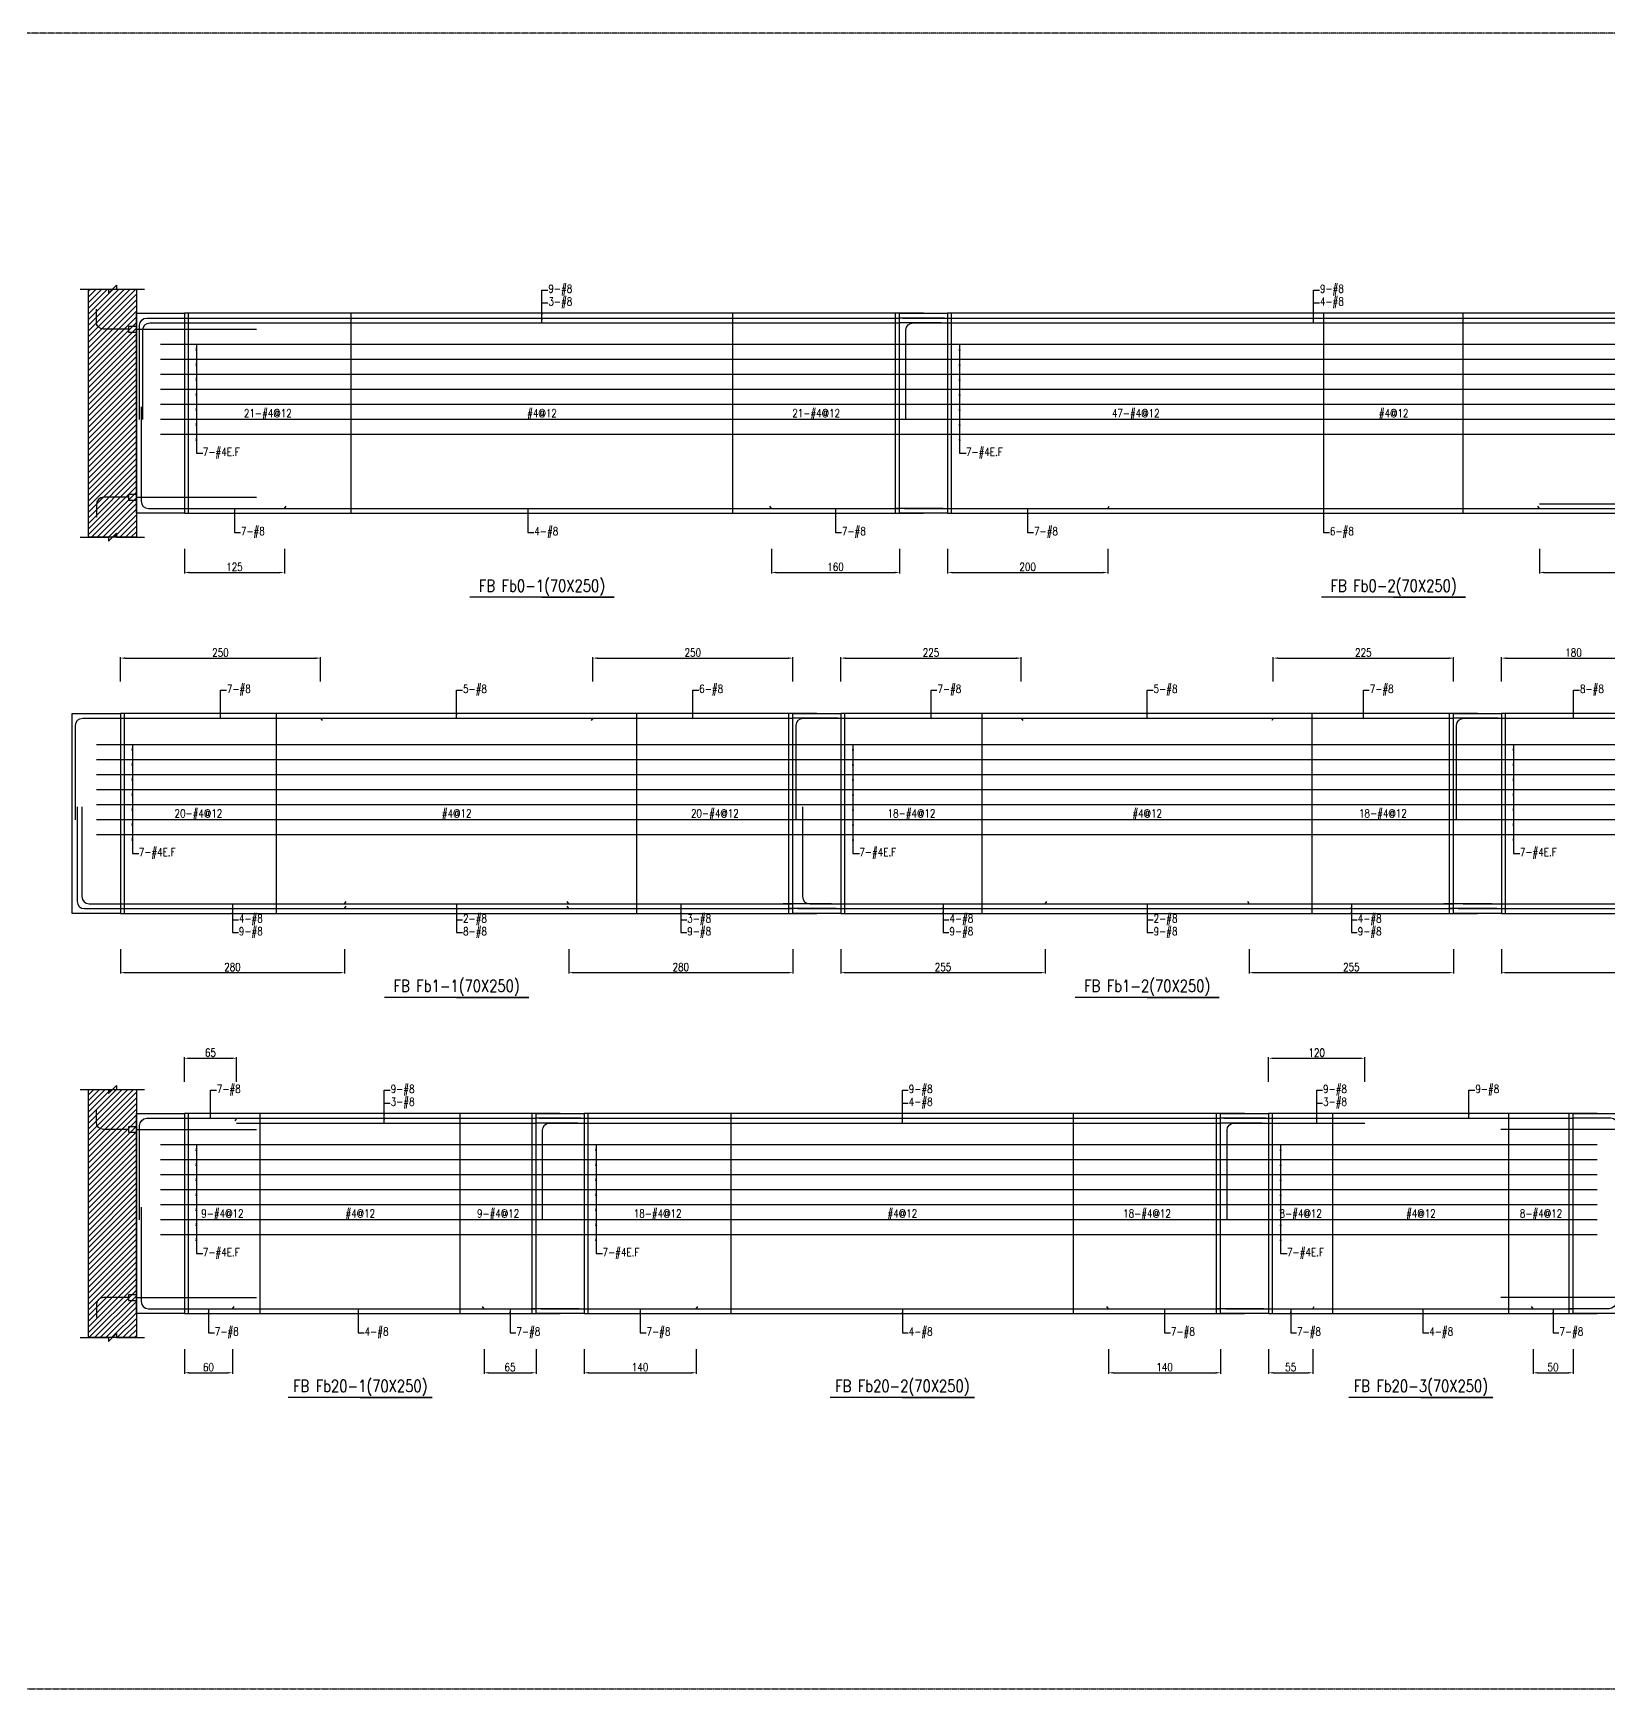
# Model space of a CAD drawing. Header units: millimetres. Extents: x 0 to 84580, y -12276 to 4373.
# Drawn here: x 9738 to 11706, y 0 to 2069 of the extents above; entities that cross this region are included whole.
import ezdxf
from ezdxf.enums import TextEntityAlignment as Align

# ---------------------------------------------------------------- set-up
doc = ezdxf.new("R2010")
doc.units = ezdxf.units.MM
doc.header["$MEASUREMENT"] = 0
doc.linetypes.add('CENTER', pattern=[2, 1.25, -0.25, 0.25, -0.25])
for name, color, linetype in [('S-DIM', 2, 'Continuous'), ('S-GRID', 1, 'CENTER'), ('S-LEADER', 2, 'Continuous'), ('S-RC', 130, 'Continuous'), ('S-REINF', 6, 'Continuous'), ('S-TEXT', 2, 'Continuous'), ('連續壁', 2, 'Continuous')]:
    doc.layers.add(name, color=color, linetype=linetype)
doc.styles.add('CS4', font='romans.shx', dxfattribs={"width": 0.8, "bigfont": 'lsp.shx'})
doc.styles.get("Standard").update_dxf_attribs({"font": 'arial.ttf'})
doc.dimstyles.new('ISO-25', dxfattribs={"dimtxt": 2.5, "dimasz": 2.5, "dimexe": 1.25, "dimexo": 0.625, "dimtad": 1, "dimtxsty": 'Standard', "dimcen": 2.5, "dimadec": 0, "dimazin": 0, "dimtfac": 1, "dimtmove": 0, "dimatfit": 3, "dimfxl": 0, "dimarcsym": 0})
pattern_1 = [(45, (9687, 0), (-3.535534, 3.535534), [])]

# ---------------------------------------------------------------- blocks, each defined once
blk = doc.blocks.new('*D1937')
at = {"layer": 'DEFPOINTS', "color": 0, "transparency": 16777216}
for p in [(9927, 1425), (10052, 1425), (10052, 1395)]:
    blk.add_point(p, dxfattribs=at)
at = {"layer": 'S-DIM', "color": 0, "lineweight": -2, "transparency": 16777216}
for p, q in [((9927, 1424.375), (9927, 1393.75)), ((10052, 1424.375), (10052, 1393.75)), ((9933, 1395), (10046, 1395))]:
    blk.add_line(p, q, dxfattribs=at)
at = {"layer": 'S-DIM', "color": 0, "transparency": 16777216}
for points in [[(9933, 1396), (9933, 1394), (9927, 1395)], [(10046, 1396), (10046, 1394), (10052, 1395)]]:
    blk.add_solid(points, dxfattribs=at)
at = {"layer": 'S-DIM', "color": 0, "transparency": 16777216, "insert": (9989.5, 1402), "char_height": 10, "attachment_point": 5, "style": 'CS4'}
blk.add_mtext('125', dxfattribs=at)
blk = doc.blocks.new('*D1938')
at = {"layer": 'DEFPOINTS', "color": 0, "transparency": 16777216}
for p in [(10660.2, 1425), (10820.2, 1425), (10820.2, 1395)]:
    blk.add_point(p, dxfattribs=at)
at = {"layer": 'S-DIM', "color": 0, "lineweight": -2, "transparency": 16777216}
for p, q in [((10660.2, 1424.375), (10660.2, 1393.75)), ((10820.2, 1424.375), (10820.2, 1393.75)), ((10666.2, 1395), (10814.2, 1395))]:
    blk.add_line(p, q, dxfattribs=at)
at = {"layer": 'S-DIM', "color": 0, "transparency": 16777216}
for points in [[(10666.2, 1396), (10666.2, 1394), (10660.2, 1395)], [(10814.2, 1396), (10814.2, 1394), (10820.2, 1395)]]:
    blk.add_solid(points, dxfattribs=at)
at = {"layer": 'S-DIM', "color": 0, "transparency": 16777216, "insert": (10740.2, 1402), "char_height": 10, "attachment_point": 5, "style": 'CS4'}
blk.add_mtext('160', dxfattribs=at)
blk = doc.blocks.new('*D1940')
at = {"layer": 'DEFPOINTS', "color": 0, "transparency": 16777216}
for p in [(10880.2, 1425), (11080.2, 1425), (11080.2, 1395)]:
    blk.add_point(p, dxfattribs=at)
at = {"layer": 'S-DIM', "color": 0, "lineweight": -2, "transparency": 16777216}
for p, q in [((10880.2, 1424.375), (10880.2, 1393.75)), ((11080.2, 1424.375), (11080.2, 1393.75)), ((10886.2, 1395), (11074.2, 1395))]:
    blk.add_line(p, q, dxfattribs=at)
at = {"layer": 'S-DIM', "color": 0, "transparency": 16777216}
for points in [[(10886.2, 1396), (10886.2, 1394), (10880.2, 1395)], [(11074.2, 1396), (11074.2, 1394), (11080.2, 1395)]]:
    blk.add_solid(points, dxfattribs=at)
at = {"layer": 'S-DIM', "color": 0, "transparency": 16777216, "insert": (10980.2, 1402), "char_height": 10, "attachment_point": 5, "style": 'CS4'}
blk.add_mtext('200', dxfattribs=at)
blk = doc.blocks.new('*D1941')
at = {"layer": 'DEFPOINTS', "color": 0, "transparency": 16777216}
for p in [(11619.3, 1425), (11994.3, 1425), (11994.3, 1395)]:
    blk.add_point(p, dxfattribs=at)
at = {"layer": 'S-DIM', "color": 0, "lineweight": -2, "transparency": 16777216}
for p, q in [((11619.3, 1424.375), (11619.3, 1393.75)), ((11994.3, 1424.375), (11994.3, 1393.75)), ((11625.3, 1395), (11988.3, 1395))]:
    blk.add_line(p, q, dxfattribs=at)
at = {"layer": 'S-DIM', "color": 0, "transparency": 16777216}
for points in [[(11625.3, 1396), (11625.3, 1394), (11619.3, 1395)], [(11988.3, 1396), (11988.3, 1394), (11994.3, 1395)]]:
    blk.add_solid(points, dxfattribs=at)
at = {"layer": 'S-DIM', "color": 0, "transparency": 16777216, "insert": (11806.8, 1402), "char_height": 10, "attachment_point": 5, "style": 'CS4'}
blk.add_mtext('375', dxfattribs=at)
blk = doc.blocks.new('*D1942')
at = {"layer": 'DEFPOINTS', "color": 0, "transparency": 16777216}
for p in [(10097, 1288), (9847, 1258), (10097, 1258)]:
    blk.add_point(p, dxfattribs=at)
at = {"layer": 'S-DIM', "color": 0, "lineweight": -2, "transparency": 16777216}
for p, q in [((9847, 1258.625), (9847, 1289.25)), ((9853, 1288), (10091, 1288)), ((10097, 1258.625), (10097, 1289.25))]:
    blk.add_line(p, q, dxfattribs=at)
at = {"layer": 'S-DIM', "color": 0, "transparency": 16777216}
for points in [[(9853, 1289), (9853, 1287), (9847, 1288)], [(10091, 1289), (10091, 1287), (10097, 1288)]]:
    blk.add_solid(points, dxfattribs=at)
at = {"layer": 'S-DIM', "color": 0, "transparency": 16777216, "insert": (9972, 1295), "char_height": 10, "attachment_point": 5, "style": 'CS4'}
blk.add_mtext('250', dxfattribs=at)
blk = doc.blocks.new('*D1943')
at = {"layer": 'DEFPOINTS', "color": 0, "transparency": 16777216}
for p in [(10687, 1288), (10437, 1258), (10687, 1258)]:
    blk.add_point(p, dxfattribs=at)
at = {"layer": 'S-DIM', "color": 0, "lineweight": -2, "transparency": 16777216}
for p, q in [((10437, 1258.625), (10437, 1289.25)), ((10443, 1288), (10681, 1288)), ((10687, 1258.625), (10687, 1289.25))]:
    blk.add_line(p, q, dxfattribs=at)
at = {"layer": 'S-DIM', "color": 0, "transparency": 16777216}
for points in [[(10443, 1289), (10443, 1287), (10437, 1288)], [(10681, 1289), (10681, 1287), (10687, 1288)]]:
    blk.add_solid(points, dxfattribs=at)
at = {"layer": 'S-DIM', "color": 0, "transparency": 16777216, "insert": (10562, 1295), "char_height": 10, "attachment_point": 5, "style": 'CS4'}
blk.add_mtext('250', dxfattribs=at)
blk = doc.blocks.new('*D1944')
at = {"layer": 'DEFPOINTS', "color": 0, "transparency": 16777216}
for p in [(9847, 925), (10127, 925), (10127, 895)]:
    blk.add_point(p, dxfattribs=at)
at = {"layer": 'S-DIM', "color": 0, "lineweight": -2, "transparency": 16777216}
for p, q in [((9847, 924.375), (9847, 893.75)), ((10127, 924.375), (10127, 893.75)), ((9853, 895), (10121, 895))]:
    blk.add_line(p, q, dxfattribs=at)
at = {"layer": 'S-DIM', "color": 0, "transparency": 16777216}
for points in [[(9853, 896), (9853, 894), (9847, 895)], [(10121, 896), (10121, 894), (10127, 895)]]:
    blk.add_solid(points, dxfattribs=at)
at = {"layer": 'S-DIM', "color": 0, "transparency": 16777216, "insert": (9987, 902), "char_height": 10, "attachment_point": 5, "style": 'CS4'}
blk.add_mtext('280', dxfattribs=at)
blk = doc.blocks.new('*D1945')
at = {"layer": 'DEFPOINTS', "color": 0, "transparency": 16777216}
for p in [(10407, 925), (10687, 925), (10687, 895)]:
    blk.add_point(p, dxfattribs=at)
at = {"layer": 'S-DIM', "color": 0, "lineweight": -2, "transparency": 16777216}
for p, q in [((10407, 924.375), (10407, 893.75)), ((10687, 924.375), (10687, 893.75)), ((10413, 895), (10681, 895))]:
    blk.add_line(p, q, dxfattribs=at)
at = {"layer": 'S-DIM', "color": 0, "transparency": 16777216}
for points in [[(10413, 896), (10413, 894), (10407, 895)], [(10681, 896), (10681, 894), (10687, 895)]]:
    blk.add_solid(points, dxfattribs=at)
at = {"layer": 'S-DIM', "color": 0, "transparency": 16777216, "insert": (10547, 902), "char_height": 10, "attachment_point": 5, "style": 'CS4'}
blk.add_mtext('280', dxfattribs=at)
blk = doc.blocks.new('*D1946')
at = {"layer": 'DEFPOINTS', "color": 0, "transparency": 16777216}
for p in [(10972, 1288), (10747, 1258), (10972, 1258)]:
    blk.add_point(p, dxfattribs=at)
at = {"layer": 'S-DIM', "color": 0, "lineweight": -2, "transparency": 16777216}
for p, q in [((10747, 1258.625), (10747, 1289.25)), ((10753, 1288), (10966, 1288)), ((10972, 1258.625), (10972, 1289.25))]:
    blk.add_line(p, q, dxfattribs=at)
at = {"layer": 'S-DIM', "color": 0, "transparency": 16777216}
for points in [[(10753, 1289), (10753, 1287), (10747, 1288)], [(10966, 1289), (10966, 1287), (10972, 1288)]]:
    blk.add_solid(points, dxfattribs=at)
at = {"layer": 'S-DIM', "color": 0, "transparency": 16777216, "insert": (10859.5, 1295), "char_height": 10, "attachment_point": 5, "style": 'CS4'}
blk.add_mtext('225', dxfattribs=at)
blk = doc.blocks.new('*D1947')
at = {"layer": 'DEFPOINTS', "color": 0, "transparency": 16777216}
for p in [(11512, 1288), (11287, 1258), (11512, 1258)]:
    blk.add_point(p, dxfattribs=at)
at = {"layer": 'S-DIM', "color": 0, "lineweight": -2, "transparency": 16777216}
for p, q in [((11287, 1258.625), (11287, 1289.25)), ((11293, 1288), (11506, 1288)), ((11512, 1258.625), (11512, 1289.25))]:
    blk.add_line(p, q, dxfattribs=at)
at = {"layer": 'S-DIM', "color": 0, "transparency": 16777216}
for points in [[(11293, 1289), (11293, 1287), (11287, 1288)], [(11506, 1289), (11506, 1287), (11512, 1288)]]:
    blk.add_solid(points, dxfattribs=at)
at = {"layer": 'S-DIM', "color": 0, "transparency": 16777216, "insert": (11399.5, 1295), "char_height": 10, "attachment_point": 5, "style": 'CS4'}
blk.add_mtext('225', dxfattribs=at)
blk = doc.blocks.new('*D1948')
at = {"layer": 'DEFPOINTS', "color": 0, "transparency": 16777216}
for p in [(10747, 925), (11002, 925), (11002, 895)]:
    blk.add_point(p, dxfattribs=at)
at = {"layer": 'S-DIM', "color": 0, "lineweight": -2, "transparency": 16777216}
for p, q in [((10747, 924.375), (10747, 893.75)), ((11002, 924.375), (11002, 893.75)), ((10753, 895), (10996, 895))]:
    blk.add_line(p, q, dxfattribs=at)
at = {"layer": 'S-DIM', "color": 0, "transparency": 16777216}
for points in [[(10753, 896), (10753, 894), (10747, 895)], [(10996, 896), (10996, 894), (11002, 895)]]:
    blk.add_solid(points, dxfattribs=at)
at = {"layer": 'S-DIM', "color": 0, "transparency": 16777216, "insert": (10874.5, 902), "char_height": 10, "attachment_point": 5, "style": 'CS4'}
blk.add_mtext('255', dxfattribs=at)
blk = doc.blocks.new('*D1949')
at = {"layer": 'DEFPOINTS', "color": 0, "transparency": 16777216}
for p in [(11257, 925), (11512, 925), (11512, 895)]:
    blk.add_point(p, dxfattribs=at)
at = {"layer": 'S-DIM', "color": 0, "lineweight": -2, "transparency": 16777216}
for p, q in [((11257, 924.375), (11257, 893.75)), ((11512, 924.375), (11512, 893.75)), ((11263, 895), (11506, 895))]:
    blk.add_line(p, q, dxfattribs=at)
at = {"layer": 'S-DIM', "color": 0, "transparency": 16777216}
for points in [[(11263, 896), (11263, 894), (11257, 895)], [(11506, 896), (11506, 894), (11512, 895)]]:
    blk.add_solid(points, dxfattribs=at)
at = {"layer": 'S-DIM', "color": 0, "transparency": 16777216, "insert": (11384.5, 902), "char_height": 10, "attachment_point": 5, "style": 'CS4'}
blk.add_mtext('255', dxfattribs=at)
blk = doc.blocks.new('*D1950')
at = {"layer": 'DEFPOINTS', "color": 0, "transparency": 16777216}
for p in [(11752, 1288), (11572, 1258), (11752, 1258)]:
    blk.add_point(p, dxfattribs=at)
at = {"layer": 'S-DIM', "color": 0, "lineweight": -2, "transparency": 16777216}
for p, q in [((11572, 1258.625), (11572, 1289.25)), ((11578, 1288), (11746, 1288)), ((11752, 1258.625), (11752, 1289.25))]:
    blk.add_line(p, q, dxfattribs=at)
at = {"layer": 'S-DIM', "color": 0, "transparency": 16777216}
for points in [[(11578, 1289), (11578, 1287), (11572, 1288)], [(11746, 1289), (11746, 1287), (11752, 1288)]]:
    blk.add_solid(points, dxfattribs=at)
at = {"layer": 'S-DIM', "color": 0, "transparency": 16777216, "insert": (11662, 1295), "char_height": 10, "attachment_point": 5, "style": 'CS4'}
blk.add_mtext('180', dxfattribs=at)
blk = doc.blocks.new('*D1952')
at = {"layer": 'DEFPOINTS', "color": 0, "transparency": 16777216}
for p in [(11572, 925), (11902, 925), (11902, 895)]:
    blk.add_point(p, dxfattribs=at)
at = {"layer": 'S-DIM', "color": 0, "lineweight": -2, "transparency": 16777216}
for p, q in [((11572, 924.375), (11572, 893.75)), ((11902, 924.375), (11902, 893.75)), ((11578, 895), (11896, 895))]:
    blk.add_line(p, q, dxfattribs=at)
at = {"layer": 'S-DIM', "color": 0, "transparency": 16777216}
for points in [[(11578, 896), (11578, 894), (11572, 895)], [(11896, 896), (11896, 894), (11902, 895)]]:
    blk.add_solid(points, dxfattribs=at)
at = {"layer": 'S-DIM', "color": 0, "transparency": 16777216, "insert": (11737, 902), "char_height": 10, "attachment_point": 5, "style": 'CS4'}
blk.add_mtext('330', dxfattribs=at)
blk = doc.blocks.new('*D1954')
at = {"layer": 'DEFPOINTS', "color": 0, "transparency": 16777216}
for p in [(9992, 788), (9927, 758), (9992, 758)]:
    blk.add_point(p, dxfattribs=at)
at = {"layer": 'S-DIM', "color": 0, "lineweight": -2, "transparency": 16777216}
for p, q in [((9927, 758.625), (9927, 789.25)), ((9933, 788), (9986, 788)), ((9992, 758.625), (9992, 789.25))]:
    blk.add_line(p, q, dxfattribs=at)
at = {"layer": 'S-DIM', "color": 0, "transparency": 16777216}
for points in [[(9933, 789), (9933, 787), (9927, 788)], [(9986, 789), (9986, 787), (9992, 788)]]:
    blk.add_solid(points, dxfattribs=at)
at = {"layer": 'S-DIM', "color": 0, "transparency": 16777216, "insert": (9959.5, 795), "char_height": 10, "attachment_point": 5, "style": 'CS4'}
blk.add_mtext('65', dxfattribs=at)
blk = doc.blocks.new('*D1955')
at = {"layer": 'DEFPOINTS', "color": 0, "transparency": 16777216}
for p in [(9927, 425), (9987, 425), (9987, 395)]:
    blk.add_point(p, dxfattribs=at)
at = {"layer": 'S-DIM', "color": 0, "lineweight": -2, "transparency": 16777216}
for p, q in [((9927, 424.375), (9927, 393.75)), ((9987, 424.375), (9987, 393.75)), ((9933, 395), (9981, 395))]:
    blk.add_line(p, q, dxfattribs=at)
at = {"layer": 'S-DIM', "color": 0, "transparency": 16777216}
for points in [[(9933, 396), (9933, 394), (9927, 395)], [(9981, 396), (9981, 394), (9987, 395)]]:
    blk.add_solid(points, dxfattribs=at)
at = {"layer": 'S-DIM', "color": 0, "transparency": 16777216, "insert": (9957, 402), "char_height": 10, "attachment_point": 5, "style": 'CS4'}
blk.add_mtext('60', dxfattribs=at)
blk = doc.blocks.new('*D1956')
at = {"layer": 'DEFPOINTS', "color": 0, "transparency": 16777216}
for p in [(10301.2, 425), (10366.2, 425), (10366.2, 395)]:
    blk.add_point(p, dxfattribs=at)
at = {"layer": 'S-DIM', "color": 0, "lineweight": -2, "transparency": 16777216}
for p, q in [((10301.2, 424.375), (10301.2, 393.75)), ((10366.2, 424.375), (10366.2, 393.75)), ((10307.2, 395), (10360.2, 395))]:
    blk.add_line(p, q, dxfattribs=at)
at = {"layer": 'S-DIM', "color": 0, "transparency": 16777216}
for points in [[(10307.2, 396), (10307.2, 394), (10301.2, 395)], [(10360.2, 396), (10360.2, 394), (10366.2, 395)]]:
    blk.add_solid(points, dxfattribs=at)
at = {"layer": 'S-DIM', "color": 0, "transparency": 16777216, "insert": (10333.7, 402), "char_height": 10, "attachment_point": 5, "style": 'CS4'}
blk.add_mtext('65', dxfattribs=at)
blk = doc.blocks.new('*D1912')
at = {"layer": 'DEFPOINTS', "color": 0, "transparency": 16777216}
for p in [(10426.2, 425), (10566.2, 425), (10566.2, 395)]:
    blk.add_point(p, dxfattribs=at)
at = {"layer": 'S-DIM', "color": 0, "lineweight": -2, "transparency": 16777216}
for p, q in [((10426.2, 424.375), (10426.2, 393.75)), ((10566.2, 424.375), (10566.2, 393.75)), ((10432.2, 395), (10560.2, 395))]:
    blk.add_line(p, q, dxfattribs=at)
at = {"layer": 'S-DIM', "color": 0, "transparency": 16777216}
for points in [[(10432.2, 396), (10432.2, 394), (10426.2, 395)], [(10560.2, 396), (10560.2, 394), (10566.2, 395)]]:
    blk.add_solid(points, dxfattribs=at)
at = {"layer": 'S-DIM', "color": 0, "transparency": 16777216, "insert": (10496.2, 402), "char_height": 10, "attachment_point": 5, "style": 'CS4'}
blk.add_mtext('140', dxfattribs=at)
blk = doc.blocks.new('*D1913')
at = {"layer": 'DEFPOINTS', "color": 0, "transparency": 16777216}
for p in [(11081.2, 425), (11221.2, 425), (11221.2, 395)]:
    blk.add_point(p, dxfattribs=at)
at = {"layer": 'S-DIM', "color": 0, "lineweight": -2, "transparency": 16777216}
for p, q in [((11081.2, 424.375), (11081.2, 393.75)), ((11221.2, 424.375), (11221.2, 393.75)), ((11087.2, 395), (11215.2, 395))]:
    blk.add_line(p, q, dxfattribs=at)
at = {"layer": 'S-DIM', "color": 0, "transparency": 16777216}
for points in [[(11087.2, 396), (11087.2, 394), (11081.2, 395)], [(11215.2, 396), (11215.2, 394), (11221.2, 395)]]:
    blk.add_solid(points, dxfattribs=at)
at = {"layer": 'S-DIM', "color": 0, "transparency": 16777216, "insert": (11151.2, 402), "char_height": 10, "attachment_point": 5, "style": 'CS4'}
blk.add_mtext('140', dxfattribs=at)
blk = doc.blocks.new('*D1914')
at = {"layer": 'DEFPOINTS', "color": 0, "transparency": 16777216}
for p in [(11401.2, 788), (11281.2, 758), (11401.2, 758)]:
    blk.add_point(p, dxfattribs=at)
at = {"layer": 'S-DIM', "color": 0, "lineweight": -2, "transparency": 16777216}
for p, q in [((11281.2, 758.625), (11281.2, 789.25)), ((11287.2, 788), (11395.2, 788)), ((11401.2, 758.625), (11401.2, 789.25))]:
    blk.add_line(p, q, dxfattribs=at)
at = {"layer": 'S-DIM', "color": 0, "transparency": 16777216}
for points in [[(11287.2, 789), (11287.2, 787), (11281.2, 788)], [(11395.2, 789), (11395.2, 787), (11401.2, 788)]]:
    blk.add_solid(points, dxfattribs=at)
at = {"layer": 'S-DIM', "color": 0, "transparency": 16777216, "insert": (11341.2, 795), "char_height": 10, "attachment_point": 5, "style": 'CS4'}
blk.add_mtext('120', dxfattribs=at)
blk = doc.blocks.new('*D1915')
at = {"layer": 'DEFPOINTS', "color": 0, "transparency": 16777216}
for p in [(11281.2, 425), (11336.2, 425), (11336.2, 395)]:
    blk.add_point(p, dxfattribs=at)
at = {"layer": 'S-DIM', "color": 0, "lineweight": -2, "transparency": 16777216}
for p, q in [((11281.2, 424.375), (11281.2, 393.75)), ((11336.2, 424.375), (11336.2, 393.75)), ((11287.2, 395), (11330.2, 395))]:
    blk.add_line(p, q, dxfattribs=at)
at = {"layer": 'S-DIM', "color": 0, "transparency": 16777216}
for points in [[(11287.2, 396), (11287.2, 394), (11281.2, 395)], [(11330.2, 396), (11330.2, 394), (11336.2, 395)]]:
    blk.add_solid(points, dxfattribs=at)
at = {"layer": 'S-DIM', "color": 0, "transparency": 16777216, "insert": (11308.7, 402), "char_height": 10, "attachment_point": 5, "style": 'CS4'}
blk.add_mtext('55', dxfattribs=at)
blk = doc.blocks.new('*D1916')
at = {"layer": 'DEFPOINTS', "color": 0, "transparency": 16777216}
for p in [(11611.4, 425), (11661.4, 425), (11661.4, 395)]:
    blk.add_point(p, dxfattribs=at)
at = {"layer": 'S-DIM', "color": 0, "lineweight": -2, "transparency": 16777216}
for p, q in [((11611.4, 424.375), (11611.4, 393.75)), ((11661.4, 424.375), (11661.4, 393.75)), ((11617.4, 395), (11655.4, 395))]:
    blk.add_line(p, q, dxfattribs=at)
at = {"layer": 'S-DIM', "color": 0, "transparency": 16777216}
for points in [[(11617.4, 396), (11617.4, 394), (11611.4, 395)], [(11655.4, 396), (11655.4, 394), (11661.4, 395)]]:
    blk.add_solid(points, dxfattribs=at)
at = {"layer": 'S-DIM', "color": 0, "transparency": 16777216, "insert": (11636.4, 402), "char_height": 10, "attachment_point": 5, "style": 'CS4'}
blk.add_mtext('50', dxfattribs=at)

msp = doc.modelspace()

# ---------------------------------------------------------------- hatches: boundary and pattern name
at = {"layer": '連續壁'}
h = msp.add_hatch(dxfattribs=at)
h.set_pattern_fill('ANSI31', color=256, scale=40, style=0)
h.set_pattern_definition(pattern_1)
h.paths.add_polyline_path([(9867, 1439), (9807, 1439), (9807, 1749), (9867, 1749)], flags=16)
h = msp.add_hatch(dxfattribs=at)
h.set_pattern_fill('ANSI31', color=256, scale=40, style=0)
h.set_pattern_definition(pattern_1)
h.paths.add_polyline_path([(9867, 439), (9807, 439), (9807, 749), (9867, 749)], flags=16)

# ---------------------------------------------------------------- linework, layer by layer
at = {"layer": 'S-GRID'}
msp.add_lwpolyline([(9687, 0), (12916, 0), (12916, 2069), (9687, 2069), (9687, 0)], dxfattribs=at)
at = {"layer": 'S-RC'}
for points in [[(9797, 1749), (9832, 1748.993), (9831.999, 1743.993), (9842.001, 1753.991), (9842, 1748.991), (9877, 1748.984)], [(9867, 1439), (9807, 1439), (9807, 1749), (9867, 1749), (9867, 1439)], [(9927, 1469), (9867, 1469), (9867, 1719), (9927, 1719), (9927, 1469)], [(10850.2, 1719), (9927, 1719)], [(10880.2, 1469), (10820.2, 1469), (10820.2, 1719), (10880.2, 1719), (10880.2, 1469)], [(10880.2, 1469), (10820.2, 1469), (10820.2, 1719), (10880.2, 1719), (10880.2, 1469)], [(12024.3, 1719), (10880.2, 1719)], [(9867, 1702.5), (9857, 1702.5), (9857, 1695.5), (9867, 1695.5), (9867, 1702.5)], [(9867, 1699), (10017, 1699)], [(9867, 1492.5), (9857, 1492.5), (9857, 1485.5), (9867, 1485.5), (9867, 1492.5)], [(9867, 1489), (10017, 1489)], [(9927, 1469), (10850.2, 1469)], [(10880.2, 1469), (12024.3, 1469)], [(9797, 1439), (9832, 1438.993), (9831.999, 1433.993), (9842.001, 1443.991), (9842, 1438.991), (9877, 1438.984)], [(10373.6, 1364), (10463.6, 1364), (10283.6, 1364)], [(11437.25, 1364), (11527.25, 1364), (11347.25, 1364)], [(9847, 969), (9787, 969), (9787, 1219), (9847, 1219), (9847, 969)], [(10717, 1219), (9847, 1219)], [(10747, 969), (10687, 969), (10687, 1219), (10747, 1219), (10747, 969)], [(10747, 969), (10687, 969), (10687, 1219), (10747, 1219), (10747, 969)], [(11542, 1219), (10747, 1219)], [(11572, 969), (11512, 969), (11512, 1219), (11572, 1219), (11572, 969)], [(11572, 969), (11512, 969), (11512, 1219), (11572, 1219), (11572, 969)], [(12592, 1219), (11572, 1219)], [(9847, 969), (10717, 969)], [(10747, 969), (11542, 969)], [(11572, 969), (12592, 969)], [(10267, 864), (10357, 864), (10177, 864)], [(11129.5, 864), (11219.5, 864), (11039.5, 864)], [(9797, 749), (9832, 748.993), (9831.999, 743.993), (9842.001, 753.991), (9842, 748.991), (9877, 748.984)], [(9867, 439), (9807, 439), (9807, 749), (9867, 749), (9867, 439)], [(9927, 469), (9867, 469), (9867, 719), (9927, 719), (9927, 469)], [(10396.2, 719), (9927, 719)], [(10426.2, 469), (10366.2, 469), (10366.2, 719), (10426.2, 719), (10426.2, 469)], [(10426.2, 469), (10366.2, 469), (10366.2, 719), (10426.2, 719), (10426.2, 469)], [(11251.2, 719), (10426.2, 719)], [(11281.2, 469), (11221.2, 469), (11221.2, 719), (11281.2, 719), (11281.2, 469)], [(11281.2, 469), (11221.2, 469), (11221.2, 719), (11281.2, 719), (11281.2, 469)], [(11691.4, 719), (11281.2, 719)], [(11721.4, 469), (11661.4, 469), (11661.4, 719), (11721.4, 719), (11721.4, 469)], [(9867, 702.5), (9857, 702.5), (9857, 695.5), (9867, 695.5), (9867, 702.5)], [(9867, 699), (10017, 699)], [(11721.4, 699), (11571.4, 699)], [(9867, 492.5), (9857, 492.5), (9857, 485.5), (9867, 485.5), (9867, 492.5)], [(9867, 489), (10017, 489)], [(11721.4, 489), (11571.4, 489)], [(9927, 469), (10396.2, 469)], [(10426.2, 469), (11251.2, 469)], [(11281.2, 469), (11691.4, 469)], [(9797, 439), (9832, 438.993), (9831.999, 433.993), (9842.001, 443.991), (9842, 438.991), (9877, 438.984)], [(10146.6, 364), (10236.6, 364), (10056.6, 364)], [(10823.7, 364), (10913.7, 364), (10733.7, 364)], [(11471.3, 364), (11561.3, 364), (11381.3, 364)]]:
    msp.add_lwpolyline(points, dxfattribs=at)
for points in [[(9857, 1699), (9826, 1699, -0.41421356), (9817, 1708), (9817, 1724)], [(9857, 1489), (9826, 1489, 0.41421356), (9817, 1480), (9817, 1464)], [(9857, 699), (9826, 699, -0.41421356), (9817, 708), (9817, 724)], [(9857, 489), (9826, 489, 0.41421356), (9817, 480), (9817, 464)]]:
    msp.add_lwpolyline(points, format="xyb", dxfattribs=at)
at = {"layer": 'S-REINF', "color": 1}
for points in [[(9932, 1469), (9932, 1719)], [(10135.3, 1469), (10135.3, 1719)], [(10611.9, 1469), (10611.9, 1719)], [(10815.2, 1469), (10815.2, 1719)], [(10885.2, 1469), (10885.2, 1719)], [(11350.2, 1469), (11350.2, 1719)], [(11524.297, 1469), (11524.297, 1719)], [(9897, 1680.25), (10850.2, 1680.25)], [(10850.2, 1680.25), (12024.3, 1680.25)], [(9897, 1661.5), (10850.2, 1661.5)], [(10850.2, 1661.5), (12024.3, 1661.5)], [(9897, 1642.75), (10850.2, 1642.75)], [(10850.2, 1642.75), (12024.3, 1642.75)], [(9897, 1624), (10850.2, 1624)], [(10850.2, 1624), (12024.3, 1624)], [(9897, 1605.25), (10850.2, 1605.25)], [(10850.2, 1605.25), (12024.3, 1605.25)], [(9897, 1586.5), (10850.2, 1586.5)], [(10850.2, 1586.5), (12024.3, 1586.5)], [(9897, 1567.75), (10850.2, 1567.75)], [(10850.2, 1567.75), (12024.3, 1567.75)], [(9852, 969), (9852, 1219)], [(10042, 969), (10042, 1219)], [(10492, 969), (10492, 1219)], [(10682, 969), (10682, 1219)], [(10752, 969), (10752, 1219)], [(10923.25, 969), (10923.25, 1219)], [(11335.75, 969), (11335.75, 1219)], [(11507, 969), (11507, 1219)], [(11577, 969), (11577, 1219)], [(9817, 1180.25), (10717, 1180.25)], [(10717, 1180.25), (11542, 1180.25)], [(11542, 1180.25), (12592, 1180.25)], [(9817, 1161.5), (10717, 1161.5)], [(10717, 1161.5), (11542, 1161.5)], [(11542, 1161.5), (12592, 1161.5)], [(9817, 1142.75), (10717, 1142.75)], [(10717, 1142.75), (11542, 1142.75)], [(11542, 1142.75), (12592, 1142.75)], [(9817, 1124), (10717, 1124)], [(10717, 1124), (11542, 1124)], [(11542, 1124), (12592, 1124)], [(9817, 1105.25), (10717, 1105.25)], [(10717, 1105.25), (11542, 1105.25)], [(11542, 1105.25), (12592, 1105.25)], [(9817, 1086.5), (10717, 1086.5)], [(10717, 1086.5), (11542, 1086.5)], [(11542, 1086.5), (12592, 1086.5)], [(9817, 1067.75), (10717, 1067.75)], [(10717, 1067.75), (11542, 1067.75)], [(11542, 1067.75), (12592, 1067.75)], [(9932, 469), (9932, 719)], [(10021.801, 469), (10021.801, 719)], [(10271.403, 469), (10271.403, 719)], [(10361.204, 469), (10361.204, 719)], [(10431.2, 469), (10431.2, 719)], [(10609.95, 469), (10609.95, 719)], [(11037.45, 469), (11037.45, 719)], [(11216.2, 469), (11216.2, 719)], [(11286.2, 469), (11286.2, 719)], [(11361.251, 469), (11361.251, 719)], [(11581.353, 469), (11581.353, 719)], [(11656.404, 469), (11656.404, 719)], [(9897, 680.25), (10396.2, 680.25)], [(10396.2, 680.25), (11251.2, 680.25)], [(11251.2, 680.25), (11691.4, 680.25)], [(9897, 661.5), (10396.2, 661.5)], [(9897, 642.75), (10396.2, 642.75)], [(10396.2, 661.5), (11251.2, 661.5)], [(10396.2, 642.75), (11251.2, 642.75)], [(11251.2, 661.5), (11691.4, 661.5)], [(11251.2, 642.75), (11691.4, 642.75)], [(9897, 624), (10396.2, 624)], [(10396.2, 624), (11251.2, 624)], [(11251.2, 624), (11691.4, 624)], [(9897, 605.25), (10396.2, 605.25)], [(10396.2, 605.25), (11251.2, 605.25)], [(11251.2, 605.25), (11691.4, 605.25)], [(9897, 586.5), (10396.2, 586.5)], [(10396.2, 586.5), (11251.2, 586.5)], [(11251.2, 586.5), (11691.4, 586.5)], [(9897, 567.75), (10396.2, 567.75)], [(10396.2, 567.75), (11251.2, 567.75)], [(11251.2, 567.75), (11691.4, 567.75)]]:
    msp.add_lwpolyline(points, dxfattribs=at)
at = {"layer": 'S-REINF'}
for points in [[(9871, 1586), (9871, 1704, -0.41421356), (9880, 1713), (9927, 1713)], [(9875, 1586), (9875, 1698, -0.41421356), (9884, 1707), (9927, 1707)], [(10828.2, 1586), (10828.2, 1698, -0.41421356), (10837.2, 1707), (10880.2, 1707)], [(9873, 1602), (9873, 1484, 0.41421356), (9882, 1475), (9927, 1475)], [(9791, 1086), (9791, 1204, -0.41421356), (9800, 1213), (9847, 1213)], [(10691, 1086), (10691, 1204, -0.41421356), (10700, 1213), (10747, 1213)], [(11516, 1086), (11516, 1204, -0.41421356), (11525, 1213), (11572, 1213)], [(9793, 1102), (9793, 984, 0.41421356), (9802, 975), (9847, 975)], [(9799, 1102), (9799, 990, 0.41421356), (9808, 981), (9847, 981)], [(10699, 1102), (10699, 990, 0.41421356), (10708, 981), (10747, 981)], [(9871, 586), (9871, 704, -0.41421356), (9880, 713), (9927, 713)], [(10374.2, 586), (10374.2, 698, -0.41421356), (10383.2, 707), (10426.2, 707)], [(11229.2, 586), (11229.2, 698, -0.41421356), (11238.2, 707), (11281.2, 707)], [(11717.4, 586), (11717.4, 704, 0.41421356), (11708.4, 713), (11661.4, 713)], [(9873, 602), (9873, 484, 0.41421356), (9882, 475), (9927, 475)], [(11715.4, 602), (11715.4, 484, -0.41421356), (11706.4, 475), (11655.4, 475)]]:
    msp.add_lwpolyline(points, format="xyb", dxfattribs=at)
for points in [[(9927, 1713), (10820.2, 1713)], [(9927, 1707), (10820.2, 1707)], [(10876.2, 1713), (10820.2, 1713)], [(10872.2, 1707), (10820.2, 1707)], [(10824.2, 1713), (10880.2, 1713)], [(10880.2, 1713), (11794.3, 1713)], [(10880.2, 1707), (11794.3, 1707)], [(9927, 1475), (10052, 1475)], [(10052, 1475), (10054, 1478)], [(10052, 1475), (10660.2, 1475)], [(10660.2, 1475), (10658.2, 1478)], [(10660.2, 1475), (10820.2, 1475)], [(10874.2, 1475), (10814.2, 1475)], [(10826.2, 1475), (10880.2, 1475)], [(10880.2, 1475), (11080.2, 1475)], [(11080.2, 1475), (11082.2, 1478)], [(11080.2, 1475), (11619.3, 1475)], [(11619.3, 1475), (11617.3, 1478)], [(11619.3, 1481), (11994.3, 1481)], [(11619.3, 1475), (11994.3, 1475)], [(9847, 1213), (10097, 1213)], [(10097, 1213), (10099, 1210)], [(10097, 1213), (10437, 1213)], [(10437, 1213), (10435, 1210)], [(10437, 1213), (10687, 1213)], [(10743, 1213), (10687, 1213)], [(10747, 1213), (10972, 1213)], [(10972, 1213), (10974, 1210)], [(10972, 1213), (11287, 1213)], [(11287, 1213), (11285, 1210)], [(11287, 1213), (11512, 1213)], [(11568, 1213), (11512, 1213)], [(11572, 1213), (11752, 1213)], [(9847, 981), (10127, 981)], [(9847, 975), (10127, 975)], [(10127, 981), (10129, 984)], [(10127, 981), (10407, 981)], [(10127, 975), (10129, 978)], [(10127, 975), (10407, 975)], [(10407, 981), (10405, 984)], [(10407, 975), (10405, 978)], [(10407, 981), (10687, 981)], [(10407, 975), (10687, 975)], [(10735, 981), (10675, 981)], [(10741, 975), (10681, 975)], [(10693, 975), (10747, 975)], [(10747, 981), (11002, 981)], [(10747, 975), (11002, 975)], [(11002, 981), (11004, 984)], [(11002, 981), (11257, 981)], [(11002, 975), (11257, 975)], [(11257, 981), (11255, 984)], [(11257, 981), (11512, 981)], [(11257, 975), (11512, 975)], [(11560, 981), (11500, 981)], [(11566, 975), (11506, 975)], [(11518, 975), (11572, 975)], [(11524, 981), (11572, 981)], [(11572, 981), (11902, 981)], [(11572, 975), (11902, 975)], [(9927, 713), (9992, 713)], [(9992, 713), (9990, 710)], [(9992, 713), (10226.2, 713)], [(9992, 707), (10366.2, 707)], [(10226.2, 713), (10366.2, 713)], [(10422.2, 713), (10366.2, 713)], [(10418.2, 707), (10366.2, 707)], [(10370.2, 713), (10426.2, 713)], [(10426.2, 713), (11221.2, 713)], [(10426.2, 707), (11221.2, 707)], [(11277.2, 713), (11221.2, 713)], [(11273.2, 707), (11221.2, 707)], [(11225.2, 713), (11281.2, 713)], [(11281.2, 713), (11401.2, 713)], [(11281.2, 707), (11401.2, 707)], [(11401.2, 713), (11661.4, 713)], [(9987, 475), (9989, 478)], [(10301.2, 475), (10299.2, 478)], [(10566.2, 475), (10568.2, 478)], [(11081.2, 475), (11079.2, 478)], [(11336.2, 475), (11338.2, 478)], [(11611.4, 475), (11609.4, 478)], [(9927, 475), (9987, 475)], [(9987, 475), (10301.2, 475)], [(10301.2, 475), (10366.2, 475)], [(10420.2, 475), (10360.2, 475)], [(10372.2, 475), (10426.2, 475)], [(10426.2, 475), (10566.2, 475)], [(10566.2, 475), (11081.2, 475)], [(11081.2, 475), (11221.2, 475)], [(11275.2, 475), (11215.2, 475)], [(11227.2, 475), (11281.2, 475)], [(11281.2, 475), (11336.2, 475)], [(11336.2, 475), (11611.4, 475)], [(11611.4, 475), (11661.4, 475)]]:
    msp.add_lwpolyline(points, dxfattribs=at)

# ---------------------------------------------------------------- texts
at = {"layer": 'S-LEADER', "char_height": 10, "attachment_point": 4, "style": 'CS4'}
for s, insert in [('9-#8', (10381.6, 1748)), ('3-#8', (10381.6, 1732)), ('9-#8', (11345.25, 1748)), ('4-#8', (11345.25, 1732)), ('7-#8', (9997.5, 1445)), ('4-#8', (10364.1, 1445)), ('7-#8', (10748.2, 1445)), ('7-#8', (10988.2, 1445)), ('6-#8', (11357.75, 1445)), ('7-#8', (9980, 1248)), ('5-#8', (10275, 1248)), ('6-#8', (10570, 1248)), ('7-#8', (10867.5, 1248)), ('5-#8', (11137.5, 1248)), ('7-#8', (11407.5, 1248)), ('8-#8', (11670, 1248)), ('4-#8', (9995, 961)), ('9-#8', (9995, 945)), ('2-#8', (10275, 961)), ('8-#8', (10275, 945)), ('3-#8', (10555, 961)), ('9-#8', (10555, 945)), ('4-#8', (10882.5, 961)), ('9-#8', (10882.5, 945)), ('2-#8', (11137.5, 961)), ('9-#8', (11137.5, 945)), ('4-#8', (11392.5, 961)), ('9-#8', (11392.5, 945)), ('7-#8', (9967.5, 748)), ('9-#8', (10184.602, 748)), ('9-#8', (10831.7, 748)), ('9-#8', (11349.2, 748)), ('9-#8', (11539.3, 748)), ('3-#8', (10184.602, 732)), ('4-#8', (10831.7, 732)), ('3-#8', (11349.2, 732)), ('7-#8', (9965, 445)), ('4-#8', (10152.1, 445)), ('7-#8', (10341.7, 445)), ('7-#8', (10504.2, 445)), ('4-#8', (10831.7, 445)), ('7-#8', (11159.2, 445)), ('7-#8', (11316.7, 445)), ('4-#8', (11481.8, 445)), ('7-#8', (11644.4, 445))]:
    msp.add_mtext(s, dxfattribs=dict(at, insert=insert))
at = {"layer": 'S-LEADER', "color": 3, "char_height": 10, "attachment_point": 4, "style": 'CS4'}
for insert in [(9950, 1544), (10903.2, 1544), (9870, 1044), (10770, 1044), (11595, 1044), (9950, 544), (10449.2, 544), (11304.2, 544)]:
    msp.add_mtext('7-#4E.F', dxfattribs=dict(at, insert=insert))
at = {"layer": 'S-RC', "style": 'CS4', "width": 0.8}
for s, p in [('FB Fb0-1(70X250)', (10373.6, 1371)), ('FB Fb0-2(70X250)', (11437.25, 1371)), ('FB Fb1-1(70X250)', (10267, 871)), ('FB Fb1-2(70X250)', (11129.5, 871)), ('FB Fb20-1(70X250)', (10146.6, 371)), ('FB Fb20-2(70X250)', (10823.7, 371)), ('FB Fb20-3(70X250)', (11471.3, 371))]:
    msp.add_text(s, height=15, dxfattribs=at).set_placement(p, align=Align.CENTER)
at = {"layer": 'S-TEXT', "color": 1, "style": 'CS4', "width": 0.8}
for s, p in [('21-#4@12', (10031.15, 1589)), ('#4@12', (10373.6, 1589)), ('21-#4@12', (10716.05, 1589)), ('47-#4@12', (11115.2, 1589)), ('#4@12', (11437.248, 1589)), ('20-#4@12', (9944.5, 1089)), ('#4@12', (10267, 1089)), ('20-#4@12', (10589.5, 1089)), ('18-#4@12', (10835.125, 1089)), ('#4@12', (11129.5, 1089)), ('18-#4@12', (11423.875, 1089)), ('9-#4@12', (9974.4, 589)), ('#4@12', (10146.602, 589)), ('9-#4@12', (10318.803, 589)), ('18-#4@12', (10518.075, 589)), ('#4@12', (10823.7, 589)), ('18-#4@12', (11129.325, 589)), ('8-#4@12', (11321.226, 589)), ('#4@12', (11471.302, 589)), ('8-#4@12', (11621.379, 589))]:
    msp.add_text(s, height=10, dxfattribs=at).set_placement(p, align=Align.CENTER)

# ---------------------------------------------------------------- dimensions: what is measured, and where the dimension line sits
at = {"layer": 'S-DIM'}
for p1, p2, distance, picture, middle in [((9927, 1425), (10052, 1425), -30, '*D1937', (9989.5, 1402)), ((10660.2, 1425), (10820.2, 1425), -30, '*D1938', (10740.2, 1402)), ((10880.2, 1425), (11080.2, 1425), -30, '*D1940', (10980.2, 1402)), ((11619.3, 1425), (11994.3, 1425), -30, '*D1941', (11806.8, 1402)), ((9847, 1258), (10097, 1258), 30, '*D1942', (9972, 1295)), ((10437, 1258), (10687, 1258), 30, '*D1943', (10562, 1295)), ((10747, 1258), (10972, 1258), 30, '*D1946', (10859.5, 1295)), ((11287, 1258), (11512, 1258), 30, '*D1947', (11399.5, 1295)), ((11572, 1258), (11752, 1258), 30, '*D1950', (11662, 1295)), ((9847, 925), (10127, 925), -30, '*D1944', (9987, 902)), ((10407, 925), (10687, 925), -30, '*D1945', (10547, 902)), ((10747, 925), (11002, 925), -30, '*D1948', (10874.5, 902)), ((11257, 925), (11512, 925), -30, '*D1949', (11384.5, 902)), ((11572, 925), (11902, 925), -30, '*D1952', (11737, 902)), ((9927, 758), (9992, 758), 30, '*D1954', (9959.5, 795)), ((11281.2, 758), (11401.2, 758), 30, '*D1914', (11341.2, 795)), ((9927, 425), (9987, 425), -30, '*D1955', (9957, 402)), ((10301.2, 425), (10366.2, 425), -30, '*D1956', (10333.7, 402)), ((10426.2, 425), (10566.2, 425), -30, '*D1912', (10496.2, 402)), ((11081.2, 425), (11221.2, 425), -30, '*D1913', (11151.2, 402)), ((11281.2, 425), (11336.2, 425), -30, '*D1915', (11308.7, 402)), ((11611.4, 425), (11661.4, 425), -30, '*D1916', (11636.4, 402))]:
    dim = msp.add_aligned_dim(p1=p1, p2=p2, distance=distance, dimstyle='ISO-25', override={"dimtxt": 10, "dimasz": 6, "dimgap": 2, "dimtxsty": 'CS4'}, dxfattribs=at)
    dim.commit()
    dim.dimension.update_dxf_attribs({"geometry": picture, "text_midpoint": middle})

# ---------------------------------------------------------------- leaders
at = {"layer": 'S-LEADER', "annotation_type": 0, "has_hookline": 1, "hookline_direction": 0}
for points, override, text_width in [([(10373.6, 1713), (10373.6, 1748), (10380.975, 1748)], {"dimasz": 6, "dimtad": 0}, 30.857), ([(11337.25, 1713), (11337.25, 1748), (11344.625, 1748)], {"dimasz": 6, "dimtad": 0}, 30.857), ([(10373.6, 1707), (10373.6, 1732), (10380.975, 1732)], {"dimasz": 6, "dimtad": 0}, 30.857), ([(11337.25, 1707), (11337.25, 1732), (11344.625, 1732)], {"dimasz": 6, "dimtad": 0}, 30.857), ([(9942, 1567.75), (9942, 1544), (9949.375, 1544)], {"dimasz": 8, "dimtad": 0}, 49.524), ([(10895.2, 1567.75), (10895.2, 1544), (10902.575, 1544)], {"dimasz": 8, "dimtad": 0}, 49.524), ([(9989.5, 1475), (9989.5, 1445), (9996.875, 1445)], {"dimasz": 6, "dimtad": 0}, 30.857), ([(10356.1, 1475), (10356.1, 1445), (10363.475, 1445)], {"dimasz": 6, "dimtad": 0}, 30.857), ([(10740.2, 1475), (10740.2, 1445), (10747.575, 1445)], {"dimasz": 6, "dimtad": 0}, 30.857), ([(10980.2, 1475), (10980.2, 1445), (10987.575, 1445)], {"dimasz": 6, "dimtad": 0}, 30.857), ([(11349.75, 1475), (11349.75, 1445), (11357.125, 1445)], {"dimasz": 6, "dimtad": 0}, 30.476), ([(9972, 1213), (9972, 1248), (9979.375, 1248)], {"dimasz": 6, "dimtad": 0}, 30.857), ([(10267, 1213), (10267, 1248), (10274.375, 1248)], {"dimasz": 6, "dimtad": 0}, 30.857), ([(10562, 1213), (10562, 1248), (10569.375, 1248)], {"dimasz": 6, "dimtad": 0}, 30.476), ([(10859.5, 1213), (10859.5, 1248), (10866.875, 1248)], {"dimasz": 6, "dimtad": 0}, 30.857), ([(11129.5, 1213), (11129.5, 1248), (11136.875, 1248)], {"dimasz": 6, "dimtad": 0}, 30.857), ([(11399.5, 1213), (11399.5, 1248), (11406.875, 1248)], {"dimasz": 6, "dimtad": 0}, 30.857), ([(11662, 1213), (11662, 1248), (11669.375, 1248)], {"dimasz": 6, "dimtad": 0}, 30.857), ([(9862, 1067.75), (9862, 1044), (9869.375, 1044)], {"dimasz": 8, "dimtad": 0}, 49.524), ([(10762, 1067.75), (10762, 1044), (10769.375, 1044)], {"dimasz": 8, "dimtad": 0}, 49.524), ([(11587, 1067.75), (11587, 1044), (11594.375, 1044)], {"dimasz": 8, "dimtad": 0}, 49.524), ([(9987, 981), (9987, 961), (9994.375, 961)], {"dimasz": 6, "dimtad": 0}, 30.857), ([(9987, 975), (9987, 945), (9994.375, 945)], {"dimasz": 6, "dimtad": 0}, 30.857), ([(10267, 981), (10267, 961), (10274.375, 961)], {"dimasz": 6, "dimtad": 0}, 30.857), ([(10267, 975), (10267, 945), (10274.375, 945)], {"dimasz": 6, "dimtad": 0}, 30.857), ([(10547, 981), (10547, 961), (10554.375, 961)], {"dimasz": 6, "dimtad": 0}, 30.857), ([(10547, 975), (10547, 945), (10554.375, 945)], {"dimasz": 6, "dimtad": 0}, 30.857), ([(10874.5, 981), (10874.5, 961), (10881.875, 961)], {"dimasz": 6, "dimtad": 0}, 30.857), ([(10874.5, 975), (10874.5, 945), (10881.875, 945)], {"dimasz": 6, "dimtad": 0}, 30.857), ([(11129.5, 981), (11129.5, 961), (11136.875, 961)], {"dimasz": 6, "dimtad": 0}, 30.857), ([(11129.5, 975), (11129.5, 945), (11136.875, 945)], {"dimasz": 6, "dimtad": 0}, 30.857), ([(11384.5, 981), (11384.5, 961), (11391.875, 961)], {"dimasz": 6, "dimtad": 0}, 30.857), ([(11384.5, 975), (11384.5, 945), (11391.875, 945)], {"dimasz": 6, "dimtad": 0}, 30.857), ([(9959.5, 713), (9959.5, 748), (9966.875, 748)], {"dimasz": 6, "dimtad": 0}, 30.857), ([(10176.602, 713), (10176.602, 748), (10183.977, 748)], {"dimasz": 6, "dimtad": 0}, 30.857), ([(10823.7, 713), (10823.7, 748), (10831.075, 748)], {"dimasz": 6, "dimtad": 0}, 30.857), ([(11341.2, 713), (11341.2, 748), (11348.575, 748)], {"dimasz": 6, "dimtad": 0}, 30.857), ([(11531.3, 713), (11531.3, 748), (11538.675, 748)], {"dimasz": 6, "dimtad": 0}, 30.857), ([(10176.602, 707), (10176.602, 732), (10183.977, 732)], {"dimasz": 6, "dimtad": 0}, 30.857), ([(10823.7, 707), (10823.7, 732), (10831.075, 732)], {"dimasz": 6, "dimtad": 0}, 30.857), ([(11341.2, 707), (11341.2, 732), (11348.575, 732)], {"dimasz": 6, "dimtad": 0}, 30.857), ([(9942, 567.75), (9942, 544), (9949.375, 544)], {"dimasz": 8, "dimtad": 0}, 49.524), ([(10441.2, 567.75), (10441.2, 544), (10448.575, 544)], {"dimasz": 8, "dimtad": 0}, 49.524), ([(11296.2, 567.75), (11296.2, 544), (11303.575, 544)], {"dimasz": 8, "dimtad": 0}, 49.524), ([(9957, 475), (9957, 445), (9964.375, 445)], {"dimasz": 6, "dimtad": 0}, 30.857), ([(10144.1, 475), (10144.1, 445), (10151.475, 445)], {"dimasz": 6, "dimtad": 0}, 30.857), ([(10333.7, 475), (10333.7, 445), (10341.075, 445)], {"dimasz": 6, "dimtad": 0}, 30.857), ([(10496.2, 475), (10496.2, 445), (10503.575, 445)], {"dimasz": 6, "dimtad": 0}, 30.857), ([(10823.7, 475), (10823.7, 445), (10831.075, 445)], {"dimasz": 6, "dimtad": 0}, 30.857), ([(11151.2, 475), (11151.2, 445), (11158.575, 445)], {"dimasz": 6, "dimtad": 0}, 30.857), ([(11308.7, 475), (11308.7, 445), (11316.075, 445)], {"dimasz": 6, "dimtad": 0}, 30.857), ([(11473.8, 475), (11473.8, 445), (11481.175, 445)], {"dimasz": 6, "dimtad": 0}, 30.857), ([(11636.4, 475), (11636.4, 445), (11643.775, 445)], {"dimasz": 6, "dimtad": 0}, 30.857)]:
    msp.add_leader(points, dimstyle='ISO-25', override=override, dxfattribs=dict(at, text_width=text_width))
at = {"layer": 'S-LEADER'}
for points in [[(9942, 1680.25), (9942, 1544), (9950, 1544)], [(10895.2, 1680.25), (10895.2, 1544), (10903.2, 1544)], [(9942, 1661.5), (9942, 1544), (9950, 1544)], [(10895.2, 1661.5), (10895.2, 1544), (10903.2, 1544)], [(9942, 1642.75), (9942, 1544), (9950, 1544)], [(10895.2, 1642.75), (10895.2, 1544), (10903.2, 1544)], [(9942, 1624), (9942, 1544), (9950, 1544)], [(10895.2, 1624), (10895.2, 1544), (10903.2, 1544)], [(9942, 1605.25), (9942, 1544), (9950, 1544)], [(10895.2, 1605.25), (10895.2, 1544), (10903.2, 1544)], [(9942, 1586.5), (9942, 1544), (9950, 1544)], [(10895.2, 1586.5), (10895.2, 1544), (10903.2, 1544)], [(9862, 1180.25), (9862, 1044), (9870, 1044)], [(10762, 1180.25), (10762, 1044), (10770, 1044)], [(11587, 1180.25), (11587, 1044), (11595, 1044)], [(9862, 1161.5), (9862, 1044), (9870, 1044)], [(10762, 1161.5), (10762, 1044), (10770, 1044)], [(11587, 1161.5), (11587, 1044), (11595, 1044)], [(9862, 1142.75), (9862, 1044), (9870, 1044)], [(10762, 1142.75), (10762, 1044), (10770, 1044)], [(11587, 1142.75), (11587, 1044), (11595, 1044)], [(9862, 1124), (9862, 1044), (9870, 1044)], [(10762, 1124), (10762, 1044), (10770, 1044)], [(11587, 1124), (11587, 1044), (11595, 1044)], [(9862, 1105.25), (9862, 1044), (9870, 1044)], [(10762, 1105.25), (10762, 1044), (10770, 1044)], [(11587, 1105.25), (11587, 1044), (11595, 1044)], [(9862, 1086.5), (9862, 1044), (9870, 1044)], [(10762, 1086.5), (10762, 1044), (10770, 1044)], [(11587, 1086.5), (11587, 1044), (11595, 1044)], [(9942, 680.25), (9942, 544), (9950, 544)], [(10441.2, 680.25), (10441.2, 544), (10449.2, 544)], [(11296.2, 680.25), (11296.2, 544), (11304.2, 544)], [(9942, 661.5), (9942, 544), (9950, 544)], [(9942, 642.75), (9942, 544), (9950, 544)], [(10441.2, 661.5), (10441.2, 544), (10449.2, 544)], [(10441.2, 642.75), (10441.2, 544), (10449.2, 544)], [(11296.2, 661.5), (11296.2, 544), (11304.2, 544)], [(11296.2, 642.75), (11296.2, 544), (11304.2, 544)], [(9942, 624), (9942, 544), (9950, 544)], [(10441.2, 624), (10441.2, 544), (10449.2, 544)], [(11296.2, 624), (11296.2, 544), (11304.2, 544)], [(9942, 605.25), (9942, 544), (9950, 544)], [(10441.2, 605.25), (10441.2, 544), (10449.2, 544)], [(11296.2, 605.25), (11296.2, 544), (11304.2, 544)], [(9942, 586.5), (9942, 544), (9950, 544)], [(10441.2, 586.5), (10441.2, 544), (10449.2, 544)], [(11296.2, 586.5), (11296.2, 544), (11304.2, 544)]]:
    msp.add_leader(points, dimstyle='ISO-25', override={"dimasz": 8}, dxfattribs=at)

doc.saveas('drawing.dxf')
